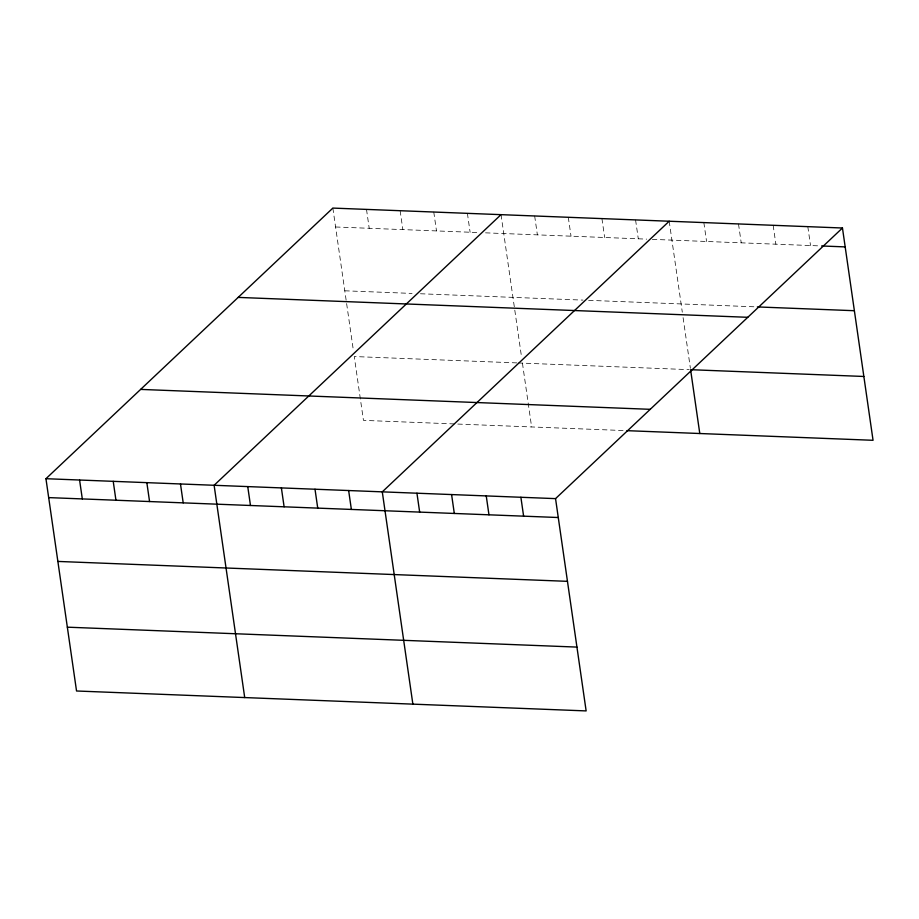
<?xml version="1.0" encoding="UTF-8"?>
<svg xmlns="http://www.w3.org/2000/svg" width="919" height="919" viewBox="0 0 919 919"><rect width="100%" height="100%" fill="white"/><g stroke="black" fill="none" stroke-linecap="round" stroke-linejoin="round"><path stroke-width="0.69" stroke-dasharray="4.59 3.45" d="M335.584 226.982L478.523 232.564M485.531 232.84L646.7 239.135M652.295 239.354L818.84 245.867M344.786 290.795L412.045 293.425M420.454 293.758L583.014 300.111M588.619 300.329L755.969 306.866M516.823 362.902L354.263 356.549L363.453 420.374L625.517 430.62M518.224 362.959L689.193 369.645M807.812 226.648L810.524 245.545M773.155 225.293L775.877 244.19M738.497 223.937L741.219 242.834M703.851 222.582L706.573 241.479M669.193 221.238L682.3 312.161M683.093 317.641L690.399 368.324M635.569 219.917L638.291 238.814M601.934 218.607L604.656 237.493M568.298 217.286L571.021 236.183M534.663 215.976L537.385 234.862M501.027 214.655L521.636 357.652M522.429 363.131L531.619 426.944M467.403 213.346L470.114 232.243M433.768 212.036L436.491 230.922M400.133 210.715L402.855 229.612M366.497 209.406L369.22 228.291M332.862 208.085L353.47 351.069"/><path stroke-width="1.38" d="M842.459 228.004L555.547 498.626L586.138 710.915L76.541 690.996L45.95 478.707L332.862 208.085L842.459 228.004L873.05 440.293L626.919 430.666M501.027 214.655L214.116 485.278L244.707 697.567M669.193 221.238L382.281 491.86L412.872 704.138M821.62 245.97L845.181 246.901M757.348 306.923L854.383 310.714M238.182 297.4L747.779 317.308M691.973 369.748L863.849 376.468M140.63 389.403L650.227 409.323M45.95 478.707L555.547 498.626M48.673 497.604L558.27 517.523M57.874 561.429L567.46 581.336M67.34 627.172L576.937 647.091M690.594 369.702L699.784 433.515M520.889 497.271L523.612 516.168M486.243 495.915L488.965 514.812M451.585 494.56L454.308 513.457M416.939 493.204L419.661 512.101M348.646 490.539L351.368 509.436M315.01 489.23L317.733 508.115M281.386 487.909L284.109 506.806M247.751 486.599L250.473 505.484M180.48 483.968L183.203 502.865M146.845 482.659L149.567 501.544M113.221 481.338L115.943 500.235M79.585 480.028L82.308 498.914"/></g></svg>
